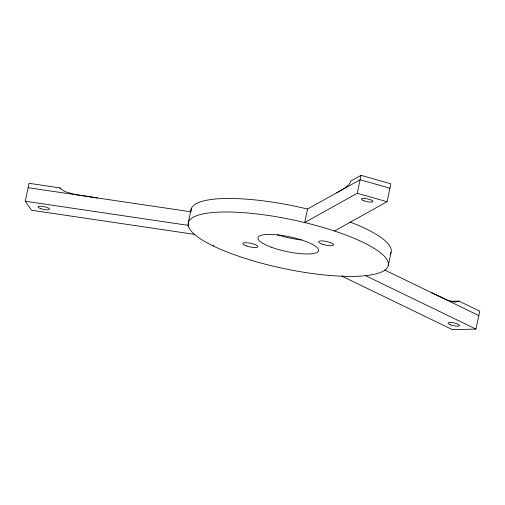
<?xml version="1.0" encoding="UTF-8"?>
<svg xmlns="http://www.w3.org/2000/svg" width="505" height="505" viewBox="0 0 505 505"><rect width="100%" height="100%" fill="white"/><g stroke="black" fill="none" stroke-linecap="round" stroke-linejoin="round"><path stroke-width="0.76" d="M194.482 234.364L31.544 210.244L25.25 201.23L29.063 183.309L59.83 187.86L63.598 190.789A17.101 16.059 -34.9 0 0 65.309 191.736L74.784 194.368L97.711 198.004M188.352 222.44L191.225 208.912M188.668 223.096L188.188 225.35L25.25 201.23M213.299 245.998L213.476 245.152M389.929 188.201L360.134 179.748L307.52 209.032L304.648 222.56L357.262 193.27L387.057 201.722L390.864 183.801L361.069 175.349L351.133 180.878L349.271 183.946A17.101 4.431 -74.2 0 1 348.532 184.944L345.136 187.892L336.709 192.784M357.262 193.27L361.069 175.349M342.295 275.402L342.112 276.248L452.436 329.651L475.937 329.09L479.75 311.162L458.912 301.081L450.296 301.283M388.206 265.744A102.263 24.739 12 0 0 243.726 212.687A102.263 24.739 12 0 0 232.811 254.173A102.263 24.739 12 0 0 388.206 265.744L391.085 252.216M334.443 231.012L387.057 201.722M458.912 301.081L455.542 301.984A17.101 11.628 88.6 0 1 454.147 302.047L447.31 300.052L431.699 292.755M28.122 187.702L191.06 211.822A102.263 24.739 12 0 1 307.52 209.032M384.671 269.992L478.816 315.562M365.62 275.686L475.937 329.09M59.83 187.86L60.733 189.148M350.066 222.017A102.263 24.739 12 0 1 390.075 254.331M301.485 239.938A31.001 7.499 12 0 1 277.409 234.768M40.526 208.565A5.877 1.42 12 0 0 49.522 209.272A5.877 1.42 12 0 0 41.296 206.21A5.877 1.42 12 0 0 40.526 208.565M363.651 200.7A5.877 1.42 12 0 0 372.892 201.602A5.877 1.42 12 0 0 365.027 198.484A5.877 1.42 12 0 0 363.651 200.7M450.599 324.904A5.877 1.42 12 0 0 459.518 325.561A5.877 1.42 12 0 0 451.199 322.512A5.877 1.42 12 0 0 450.599 324.904M271.513 247.254A31.001 7.499 12 0 0 318.554 250.714A31.001 7.499 12 0 0 274.676 234.642A31.001 7.499 12 0 0 271.513 247.254M246.244 245.866A7.663 1.856 12 0 0 257.872 246.718A7.663 1.856 12 0 0 247.027 242.747A7.663 1.856 12 0 0 246.244 245.866M321.982 244.048A7.663 1.856 12 0 0 333.603 244.9A7.663 1.856 12 0 0 322.758 240.929A7.663 1.856 12 0 0 321.982 244.048"/></g></svg>
